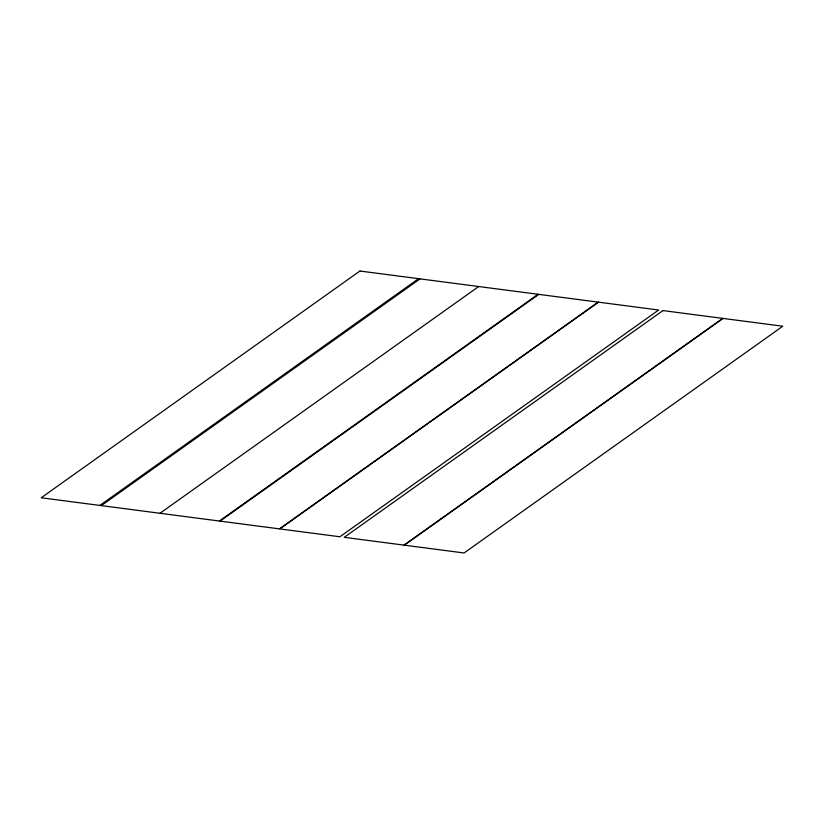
<?xml version="1.0" encoding="UTF-8"?>
<svg xmlns="http://www.w3.org/2000/svg" width="824" height="824" viewBox="0 0 824 824"><rect width="100%" height="100%" fill="white"/><g stroke="black" fill="none" stroke-linecap="round" stroke-linejoin="round"><path stroke-width="1.24" d="M99.859 505.431L418.582 278.687M101.3 505.627L420.024 278.873M159.969 513.28L478.682 286.525M219.349 521.026L538.072 294.281M220.07 521.118L538.793 294.374M403.976 545.128L722.699 318.373M404.337 545.169L723.06 318.424M359.923 271.024L41.2 497.778L279.449 528.874L598.173 302.13L359.923 271.024M598.533 302.171L279.81 528.926L339.91 536.764L658.634 310.02L598.533 302.171M662.949 310.576L344.236 537.33L464.077 552.976L782.8 326.222L662.949 310.576"/></g></svg>
